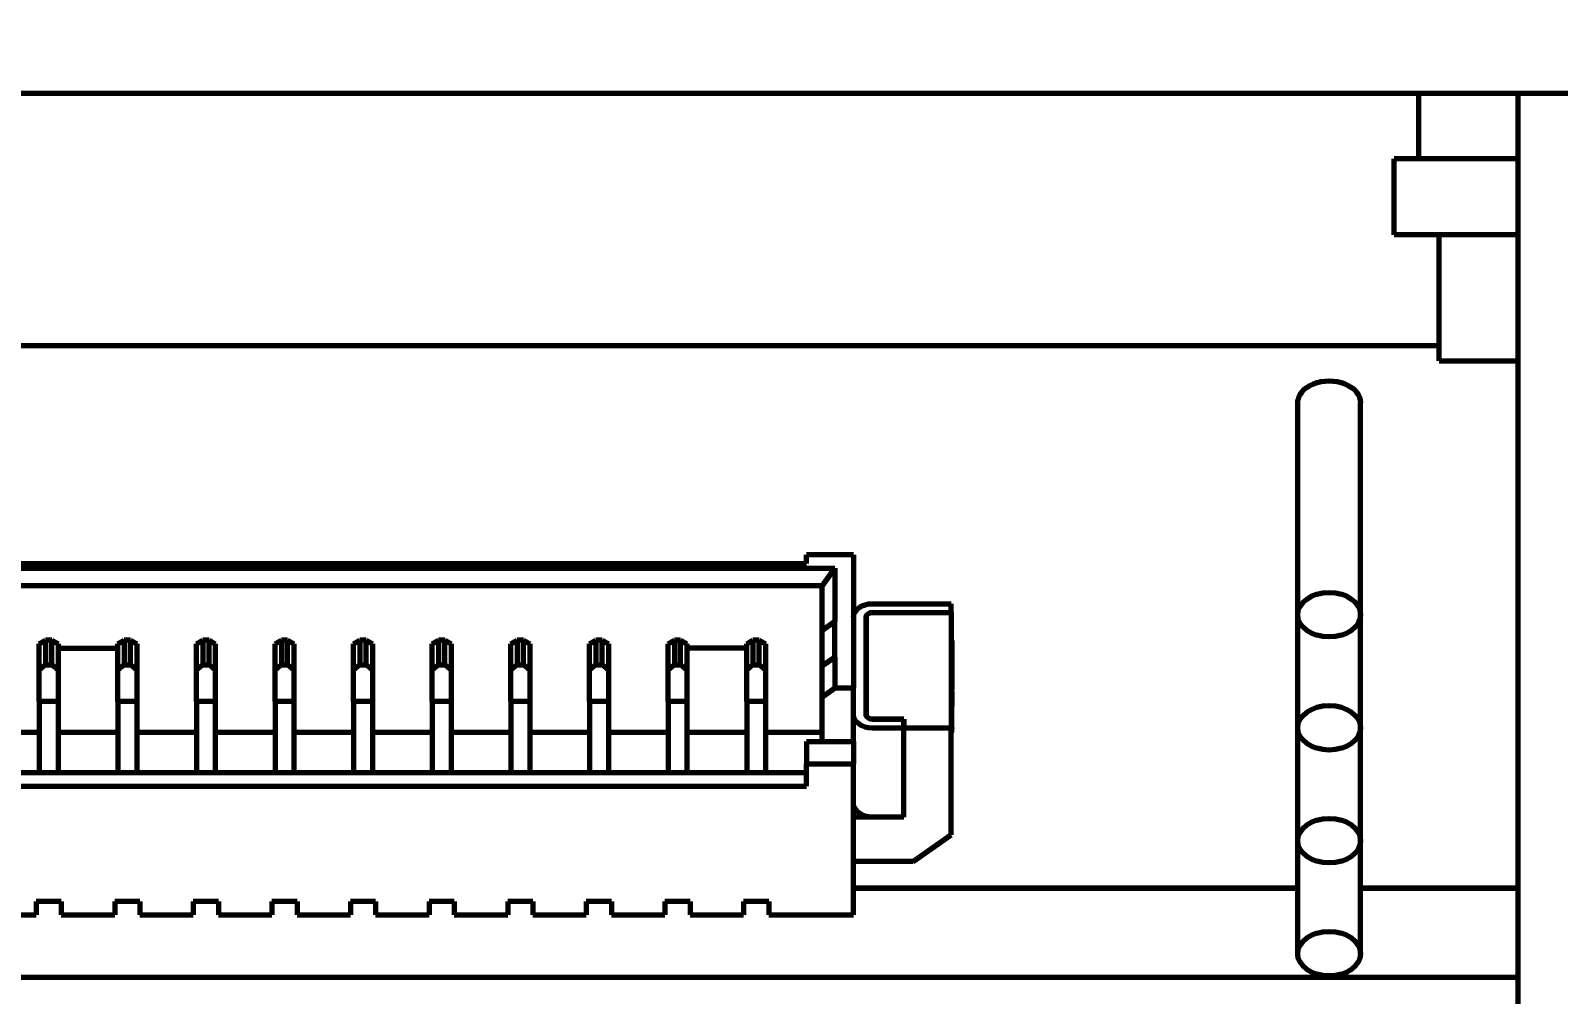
# Model space of a CAD drawing. Header units: millimetres. Extents: x 0 to 1189, y 0 to 841.
# Drawn here: x 298.13 to 322.43, y 586.77 to 602.1 of the extents above; entities that cross this region are included whole.
import ezdxf

# ---------------------------------------------------------------- set-up
doc = ezdxf.new("R2010")
doc.units = ezdxf.units.MM
doc.header["$LTSCALE"] = 0.75
doc.layers.add('FD_Dimensions', color=7, linetype='Continuous', lineweight=35)
doc.layers.add('Visible', color=7, linetype='Continuous', lineweight=70)
doc.styles.get("Standard").update_dxf_attribs({"font": 'arial.ttf'})
doc.dimstyles.new('Dim-ISO-25', dxfattribs={"dimtxt": 3.5, "dimasz": 3.5, "dimexe": 2.1, "dimexo": 2.1, "dimgap": 1.4, "dimtad": 1, "dimzin": 12, "dimdsep": 46, "dimtxsty": 'Standard', "dimcen": 0, "dimazin": 3, "dimtp": 0.1, "dimtm": 0.1, "dimtfac": 0.714286, "dimtmove": 0, "dimatfit": 3, "dimfxl": 1, "dimtzin": 12, "dimarcsym": 0})

# ---------------------------------------------------------------- blocks, each defined once
blk = doc.blocks.new('*D39')
at = {"layer": 'Defpoints', "color": 0, "transparency": 16777216}
for p in [(251.284027, 603.10047), (331.284028, 603.10047), (331.284028, 561.10047)]:
    blk.add_point(p, dxfattribs=at)
at = {"layer": 'FD_Dimensions', "color": 0, "lineweight": -2, "transparency": 16777216}
for p, q in [((251.284027, 601.00047), (251.284027, 559.00047)), ((331.284028, 601.00047), (331.284028, 559.00047)), ((254.784027, 561.10047), (327.784028, 561.10047))]:
    blk.add_line(p, q, dxfattribs=at)
at = {"layer": 'FD_Dimensions', "color": 0, "transparency": 16777216}
for points in [[(254.784027, 561.683803), (254.784027, 560.517137), (251.284027, 561.10047)], [(327.784028, 561.683803), (327.784028, 560.517137), (331.284028, 561.10047)]]:
    blk.add_solid(points, dxfattribs=at)
at = {"layer": 'FD_Dimensions', "color": 0, "transparency": 16777216, "insert": (291.284027, 564.287475), "char_height": 3.5, "attachment_point": 5}
blk.add_mtext('80', dxfattribs=at)

msp = doc.modelspace()

# ---------------------------------------------------------------- linework, layer by layer
at = {"layer": 'Visible', "extrusion": (0, 1, 0)}
for p, q in [((326.284, 601.1), (256.284, 601.1)), ((320.209, 600.06), (320.209, 601.1)), ((321.784, 601.1), (321.784, 576.1)), ((321.784, 600.06), (319.819, 600.06)), ((319.819, 598.85), (319.819, 600.06)), ((321.784, 598.85), (319.819, 598.85)), ((320.534, 596.85), (320.534, 598.85)), ((320.534, 597.088), (281.784, 597.088)), ((320.534, 596.85), (321.784, 596.85)), ((318.284, 592.811), (318.284, 596.176)), ((319.284, 592.811), (319.284, 596.176)), ((297.622, 593.624), (310.472, 593.624)), ((311.222, 593.765), (310.472, 593.765)), ((310.472, 593.624), (310.472, 593.765)), ((311.222, 593.765), (311.222, 591.644)), ((297.172, 593.553), (310.922, 593.553)), ((310.922, 593.553), (310.722, 593.27)), ((310.922, 593.553), (310.922, 592.704)), ((310.722, 593.27), (297.372, 593.27)), ((310.722, 592.563), (310.722, 593.27)), ((311.522, 592.987), (312.772, 592.987)), ((311.522, 592.846), (312.772, 592.846)), ((311.522, 592.846), (312.772, 592.846)), ((312.772, 592.846), (312.772, 592.987)), ((312.772, 592.846), (312.772, 591.007)), ((310.922, 592.704), (310.722, 592.563)), ((310.922, 592.139), (310.922, 592.704)), ((311.422, 591.22), (311.422, 592.775)), ((311.422, 592.775), (311.422, 591.22)), ((318.284, 591.014), (318.284, 592.811)), ((319.284, 591.014), (319.284, 592.811)), ((298.272, 592.347), (298.372, 592.405)), ((298.472, 592.405), (298.372, 592.405)), ((298.372, 592.405), (298.372, 592.014)), ((298.472, 592.014), (298.472, 592.405)), ((298.472, 592.405), (298.572, 592.347)), ((299.522, 592.347), (299.622, 592.405)), ((299.722, 592.405), (299.622, 592.405)), ((299.622, 592.405), (299.622, 592.014)), ((299.722, 592.014), (299.722, 592.405)), ((299.722, 592.405), (299.822, 592.347)), ((300.772, 592.347), (300.872, 592.405)), ((300.972, 592.405), (300.872, 592.405)), ((300.872, 592.405), (300.872, 592.014)), ((300.972, 592.014), (300.972, 592.405)), ((300.972, 592.405), (301.072, 592.347)), ((302.022, 592.347), (302.122, 592.405)), ((302.222, 592.405), (302.122, 592.405)), ((302.122, 592.405), (302.122, 592.014)), ((302.222, 592.014), (302.222, 592.405)), ((302.222, 592.405), (302.322, 592.347)), ((303.272, 592.347), (303.372, 592.405)), ((303.472, 592.405), (303.372, 592.405)), ((303.372, 592.405), (303.372, 592.014)), ((303.472, 592.014), (303.472, 592.405)), ((303.472, 592.405), (303.572, 592.347)), ((304.522, 592.347), (304.622, 592.405)), ((304.722, 592.405), (304.622, 592.405)), ((304.622, 592.405), (304.622, 592.014)), ((304.722, 592.014), (304.722, 592.405)), ((304.722, 592.405), (304.822, 592.347)), ((305.772, 592.347), (305.872, 592.405)), ((305.972, 592.405), (305.872, 592.405)), ((305.872, 592.405), (305.872, 592.014)), ((305.972, 592.014), (305.972, 592.405)), ((305.972, 592.405), (306.072, 592.347)), ((307.022, 592.347), (307.122, 592.405)), ((307.222, 592.405), (307.122, 592.405)), ((307.122, 592.405), (307.122, 592.014)), ((307.222, 592.014), (307.222, 592.405)), ((307.222, 592.405), (307.322, 592.347)), ((308.272, 592.347), (308.372, 592.405)), ((308.472, 592.405), (308.372, 592.405)), ((308.372, 592.405), (308.372, 592.014)), ((308.472, 592.014), (308.472, 592.405)), ((308.472, 592.405), (308.572, 592.347)), ((309.522, 592.347), (309.622, 592.405)), ((309.722, 592.405), (309.622, 592.405)), ((309.622, 592.405), (309.622, 592.014)), ((309.722, 592.014), (309.722, 592.405)), ((309.722, 592.405), (309.822, 592.347)), ((310.722, 591.997), (310.722, 592.563)), ((312.782, 592.403), (312.772, 592.403)), ((312.782, 592.403), (312.782, 592.238)), ((298.272, 591.931), (298.272, 592.347)), ((298.572, 592.347), (298.572, 591.931)), ((298.572, 592.28), (299.522, 592.28)), ((299.522, 591.931), (299.522, 592.347)), ((299.822, 592.347), (299.822, 591.931)), ((300.772, 591.931), (300.772, 592.347)), ((301.072, 592.347), (301.072, 591.931)), ((302.022, 591.931), (302.022, 592.347)), ((302.322, 592.347), (302.322, 591.931)), ((303.272, 591.931), (303.272, 592.347)), ((303.572, 592.347), (303.572, 591.931)), ((304.522, 591.931), (304.522, 592.347)), ((304.822, 592.347), (304.822, 591.931)), ((305.772, 591.931), (305.772, 592.347)), ((306.072, 592.347), (306.072, 591.931)), ((307.022, 591.931), (307.022, 592.347)), ((307.322, 592.347), (307.322, 591.931)), ((308.272, 591.931), (308.272, 592.347)), ((308.572, 592.347), (308.572, 591.931)), ((309.522, 592.28), (308.572, 592.28)), ((309.522, 591.931), (309.522, 592.347)), ((309.822, 592.347), (309.822, 591.931)), ((310.722, 591.997), (310.922, 592.139)), ((310.922, 592.139), (310.922, 591.644)), ((312.782, 592.238), (312.772, 592.238)), ((312.782, 592.221), (312.772, 592.221)), ((312.782, 592.238), (312.782, 592.221)), ((312.782, 592.221), (312.782, 592.167)), ((312.782, 592.167), (312.782, 592.106)), ((298.372, 592.014), (298.272, 591.931)), ((298.272, 591.432), (298.272, 591.931)), ((298.372, 592.014), (298.472, 592.014)), ((298.572, 591.931), (298.472, 592.014)), ((298.572, 591.931), (298.572, 591.432)), ((299.622, 592.014), (299.522, 591.931)), ((299.522, 591.432), (299.522, 591.931)), ((299.622, 592.014), (299.722, 592.014)), ((299.822, 591.931), (299.722, 592.014)), ((299.822, 591.931), (299.822, 591.432)), ((300.872, 592.014), (300.772, 591.931)), ((300.772, 591.432), (300.772, 591.931)), ((300.872, 592.014), (300.972, 592.014)), ((301.072, 591.931), (300.972, 592.014)), ((301.072, 591.931), (301.072, 591.432)), ((302.122, 592.014), (302.022, 591.931)), ((302.022, 591.432), (302.022, 591.931)), ((302.122, 592.014), (302.222, 592.014)), ((302.322, 591.931), (302.222, 592.014)), ((302.322, 591.931), (302.322, 591.432)), ((303.372, 592.014), (303.272, 591.931)), ((303.272, 591.432), (303.272, 591.931)), ((303.372, 592.014), (303.472, 592.014)), ((303.572, 591.931), (303.472, 592.014)), ((303.572, 591.931), (303.572, 591.432)), ((304.622, 592.014), (304.522, 591.931)), ((304.522, 591.432), (304.522, 591.931)), ((304.622, 592.014), (304.722, 592.014)), ((304.822, 591.931), (304.722, 592.014)), ((304.822, 591.931), (304.822, 591.432)), ((305.872, 592.014), (305.772, 591.931)), ((305.772, 591.432), (305.772, 591.931)), ((305.872, 592.014), (305.972, 592.014)), ((306.072, 591.931), (305.972, 592.014)), ((306.072, 591.931), (306.072, 591.432)), ((307.122, 592.014), (307.022, 591.931)), ((307.022, 591.432), (307.022, 591.931)), ((307.122, 592.014), (307.222, 592.014)), ((307.322, 591.931), (307.222, 592.014)), ((307.322, 591.931), (307.322, 591.432)), ((308.372, 592.014), (308.272, 591.931)), ((308.272, 591.432), (308.272, 591.931)), ((308.372, 592.014), (308.472, 592.014)), ((308.572, 591.931), (308.472, 592.014)), ((308.572, 591.931), (308.572, 591.432)), ((309.622, 592.014), (309.522, 591.931)), ((309.522, 591.432), (309.522, 591.931)), ((309.622, 592.014), (309.722, 592.014)), ((309.822, 591.931), (309.722, 592.014)), ((309.822, 591.931), (309.822, 591.432)), ((310.722, 591.502), (310.722, 591.997)), ((312.782, 592.072), (312.772, 592.072)), ((312.782, 592.063), (312.772, 592.063)), ((312.782, 591.898), (312.772, 591.898)), ((312.782, 591.881), (312.772, 591.881)), ((312.782, 592.106), (312.782, 592.072)), ((312.782, 592.072), (312.782, 592.063)), ((312.782, 592.063), (312.782, 591.898)), ((312.782, 591.898), (312.782, 591.881)), ((312.782, 591.881), (312.782, 591.827)), ((310.922, 591.644), (310.722, 591.502)), ((311.222, 591.644), (310.922, 591.644)), ((311.222, 590.795), (311.222, 591.644)), ((312.782, 591.731), (312.772, 591.731)), ((312.782, 591.72), (312.772, 591.72)), ((312.782, 591.706), (312.772, 591.706)), ((312.782, 591.644), (312.772, 591.644)), ((312.782, 591.639), (312.772, 591.639)), ((312.782, 591.827), (312.782, 591.766)), ((312.782, 591.766), (312.782, 591.731)), ((312.782, 591.731), (312.782, 591.72)), ((312.782, 591.72), (312.782, 591.706)), ((312.782, 591.706), (312.782, 591.644)), ((312.782, 591.644), (312.782, 591.639)), ((312.782, 591.639), (312.782, 591.623)), ((298.272, 591.432), (298.272, 590.3)), ((298.572, 591.432), (298.272, 591.432)), ((298.572, 591.432), (298.572, 590.3)), ((299.522, 591.432), (299.522, 590.3)), ((299.822, 591.432), (299.522, 591.432)), ((299.822, 591.432), (299.822, 590.3)), ((300.772, 591.432), (300.772, 590.3)), ((301.072, 591.432), (300.772, 591.432)), ((301.072, 591.432), (301.072, 590.3)), ((302.022, 591.432), (302.022, 590.3)), ((302.322, 591.432), (302.022, 591.432)), ((302.322, 591.432), (302.322, 590.3)), ((303.572, 591.432), (303.272, 591.432)), ((303.272, 591.432), (303.272, 590.3)), ((303.572, 591.432), (303.572, 590.3)), ((304.522, 591.432), (304.522, 590.3)), ((304.822, 591.432), (304.522, 591.432)), ((304.822, 591.432), (304.822, 590.3)), ((305.772, 591.432), (305.772, 590.3)), ((306.072, 591.432), (305.772, 591.432)), ((306.072, 591.432), (306.072, 590.3)), ((307.022, 591.432), (307.022, 590.3)), ((307.322, 591.432), (307.022, 591.432)), ((307.322, 591.432), (307.322, 590.3)), ((308.272, 591.432), (308.272, 590.3)), ((308.572, 591.432), (308.272, 591.432)), ((308.572, 591.432), (308.572, 590.3)), ((309.522, 591.432), (309.522, 590.3)), ((309.822, 591.432), (309.522, 591.432)), ((309.822, 591.432), (309.822, 590.3)), ((310.722, 590.795), (310.722, 591.502)), ((312.782, 591.623), (312.772, 591.623)), ((312.782, 591.564), (312.772, 591.564)), ((312.782, 591.478), (312.772, 591.478)), ((312.782, 591.462), (312.772, 591.462)), ((312.782, 591.59), (312.782, 591.623)), ((312.782, 591.59), (312.782, 591.564)), ((312.782, 591.564), (312.782, 591.478)), ((312.782, 591.478), (312.782, 591.462)), ((312.782, 591.462), (312.782, 591.359)), ((312.022, 591.149), (311.522, 591.149)), ((311.522, 591.149), (312.022, 591.149)), ((312.022, 591.007), (312.022, 591.149)), ((312.022, 591.149), (312.022, 591.007)), ((312.782, 591.359), (312.772, 591.359)), ((312.782, 591.246), (312.772, 591.246)), ((312.782, 591.246), (312.782, 591.359)), ((312.782, 591.086), (312.782, 591.246)), ((298.272, 590.937), (297.372, 590.937)), ((299.522, 590.937), (298.572, 590.937)), ((300.772, 590.937), (299.822, 590.937)), ((302.022, 590.937), (301.072, 590.937)), ((303.272, 590.937), (302.322, 590.937)), ((304.522, 590.937), (303.572, 590.937)), ((305.772, 590.937), (304.822, 590.937)), ((307.022, 590.937), (306.072, 590.937)), ((308.272, 590.937), (307.322, 590.937)), ((309.522, 590.937), (308.572, 590.937)), ((310.722, 590.937), (309.822, 590.937)), ((312.022, 591.007), (311.522, 591.007)), ((312.022, 589.593), (312.022, 591.007)), ((312.772, 591.007), (312.022, 591.007)), ((312.022, 589.593), (312.022, 591.007)), ((312.782, 591.014), (312.772, 591.014)), ((312.772, 589.31), (312.772, 591.007)), ((312.782, 590.939), (312.772, 590.939)), ((312.782, 591.017), (312.782, 591.086)), ((312.782, 591.017), (312.782, 591.014)), ((312.782, 591.014), (312.782, 590.996)), ((312.782, 590.939), (312.782, 590.996)), ((318.284, 589.218), (318.284, 591.014)), ((319.284, 589.218), (319.284, 591.014)), ((310.472, 590.795), (310.722, 590.795)), ((310.472, 590.795), (310.472, 590.442)), ((310.722, 590.795), (311.222, 590.795)), ((311.222, 590.795), (311.222, 590.442)), ((310.472, 590.442), (311.222, 590.442)), ((310.472, 590.088), (310.472, 590.442)), ((311.222, 588.038), (311.222, 590.442)), ((310.472, 590.3), (297.622, 590.3)), ((297.622, 590.088), (310.472, 590.088)), ((312.022, 589.593), (311.222, 589.593)), ((312.022, 589.593), (311.522, 589.593)), ((312.172, 588.886), (312.772, 589.31)), ((318.284, 587.422), (318.284, 589.218)), ((319.284, 587.422), (319.284, 589.218)), ((312.172, 588.886), (311.222, 588.886)), ((311.222, 588.471), (318.284, 588.471)), ((319.284, 588.471), (321.784, 588.471)), ((298.622, 588.25), (298.222, 588.25)), ((298.222, 588.25), (298.222, 588.038)), ((298.622, 588.25), (298.622, 588.038)), ((299.872, 588.25), (299.472, 588.25)), ((299.472, 588.25), (299.472, 588.038)), ((299.872, 588.25), (299.872, 588.038)), ((301.122, 588.25), (300.722, 588.25)), ((300.722, 588.25), (300.722, 588.038)), ((301.122, 588.25), (301.122, 588.038)), ((302.372, 588.25), (301.972, 588.25)), ((301.972, 588.25), (301.972, 588.038)), ((302.372, 588.25), (302.372, 588.038)), ((303.622, 588.25), (303.222, 588.25)), ((303.222, 588.25), (303.222, 588.038)), ((303.622, 588.25), (303.622, 588.038)), ((304.872, 588.25), (304.472, 588.25)), ((304.472, 588.25), (304.472, 588.038)), ((304.872, 588.25), (304.872, 588.038)), ((306.122, 588.25), (305.722, 588.25)), ((305.722, 588.25), (305.722, 588.038)), ((306.122, 588.25), (306.122, 588.038)), ((307.372, 588.25), (306.972, 588.25)), ((306.972, 588.25), (306.972, 588.038)), ((307.372, 588.25), (307.372, 588.038)), ((308.622, 588.25), (308.222, 588.25)), ((308.222, 588.25), (308.222, 588.038)), ((308.622, 588.25), (308.622, 588.038)), ((309.872, 588.25), (309.472, 588.25)), ((309.472, 588.25), (309.472, 588.038)), ((309.872, 588.25), (309.872, 588.038)), ((311.222, 588.462), (318.284, 588.462)), ((319.284, 588.462), (321.784, 588.462)), ((296.872, 588.038), (298.222, 588.038)), ((298.622, 588.038), (299.472, 588.038)), ((299.872, 588.038), (300.722, 588.038)), ((301.122, 588.038), (301.972, 588.038)), ((302.372, 588.038), (303.222, 588.038)), ((303.622, 588.038), (304.472, 588.038)), ((304.872, 588.038), (305.722, 588.038)), ((306.122, 588.038), (306.972, 588.038)), ((307.372, 588.038), (308.222, 588.038)), ((308.622, 588.038), (309.472, 588.038)), ((309.872, 588.038), (311.222, 588.038)), ((290.408, 587.048), (321.784, 587.048))]:
    msp.add_line(p, q, dxfattribs=at)
at = {"layer": 'Visible', "extrusion": (1e-16, 0, -1)}
for centre, major_axis, start_param, end_param in [((318.784, 596.176), (-0.5, 0), -0.000015, 3.141593), ((311.522, 592.775), (0.3, 0), 3.141593, 4.712389), ((311.522, 592.775), (-0.1, 0), 0, 1.570796), ((311.522, 591.22), (-0.3, 0), 4.712389, 6.283185), ((311.522, 591.22), (-0.1, 0), 4.712389, 6.283185), ((311.522, 589.805), (-0.3, 0), 4.712389, 6.283185)]:
    msp.add_ellipse(centre, major_axis=major_axis, ratio=0.707107, start_param=start_param, end_param=end_param, dxfattribs=at)
at = {"layer": 'Visible'}
for centre in [(318.784, 592.811), (318.784, 591.014), (318.784, 589.218), (318.784, 587.422)]:
    msp.add_ellipse(centre, major_axis=(0.5, 0), ratio=0.707107, dxfattribs=at)
for centre, major_axis, start_param, end_param in [((311.522, 592.775), (-0.1, 0), -1.570796, 0), ((311.522, 591.22), (0.1, 0), 3.141593, 4.712389)]:
    msp.add_ellipse(centre, major_axis=major_axis, ratio=0.707107, start_param=start_param, end_param=end_param, dxfattribs=at)

# ---------------------------------------------------------------- dimensions: what is measured, and where the dimension line sits
at = {"layer": 'FD_Dimensions'}
dim = msp.add_linear_dim(base=(331.284, 561.1), p1=(251.284, 603.1), p2=(331.284, 603.1), dimstyle='Dim-ISO-25', override={"dimlfac": 1, "dimclrd": 0, "dimclre": 0}, dxfattribs=at)
dim.commit()
dim.dimension.update_dxf_attribs({"geometry": '*D39', "text_midpoint": (291.284, 564.287)})

doc.saveas('drawing.dxf')
